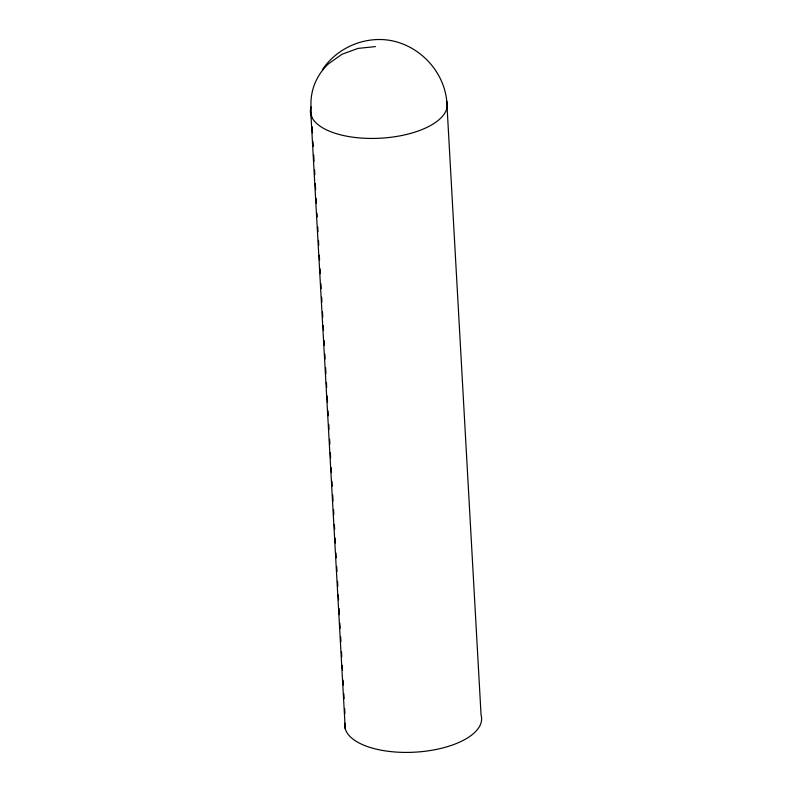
<?xml version="1.0" encoding="UTF-8"?>
<svg xmlns="http://www.w3.org/2000/svg" width="792" height="792" viewBox="0 0 792 792"><rect width="100%" height="100%" fill="white"/><g stroke="black" fill="none" stroke-linecap="round" stroke-linejoin="round"><path stroke-width="1.19" d="M322.473 69.587C336.798 48.163 363.627 36.333 389.12 40.253C419.117 44.976 443.817 70.834 446.747 101.129L481.071 715.107A68.538 30.254 -3.2 0 1 415.374 752.143A68.538 30.254 -3.2 0 1 344.847 723.185M375.408 46.589L357.964 48.411L341.956 54.292L328.452 63.825A68.538 60.707 16.9 0 0 311.018 106.94L311.642 118.058M312.127 126.7L312.474 132.878M312.949 141.53L313.226 146.47M313.711 155.113L314.058 161.291M314.543 169.943L314.82 174.883M315.305 183.526L315.642 189.704M316.127 198.356L316.404 203.296M316.958 213.177L317.166 216.879M317.721 226.769L317.998 231.71M318.483 240.352L318.75 245.292M319.305 255.182L319.582 260.123M320.067 268.765L320.344 273.705M320.899 283.595L321.176 288.536M321.651 297.178L321.928 302.118M322.483 312.008L322.76 316.948M323.245 325.591L323.522 330.541M324.077 340.421L324.354 345.362M324.829 354.004L325.106 358.954M325.591 367.597L325.938 373.774M326.423 382.417L326.7 387.367M327.185 396.01L327.522 402.188M328.007 410.84L328.284 415.78M328.769 424.423L329.046 429.363M329.601 439.253L329.878 444.193M330.353 452.836L330.63 457.776M331.185 467.666L331.462 472.606M331.947 481.249L332.224 486.189M332.709 494.842L333.056 501.019M333.531 509.662L333.808 514.602M334.363 524.492L334.64 529.432M335.125 538.075L335.402 543.015M335.957 552.905L336.224 557.845M336.709 566.488L336.986 571.428M337.541 581.318L337.818 586.258M338.303 594.901L338.58 599.851M339.065 608.494L339.402 614.671M339.887 623.314L340.164 628.264M340.649 636.907L340.926 641.847M341.481 651.727L341.758 656.677M342.233 665.32L342.51 670.26M343.065 680.14L343.342 685.09M343.827 693.733L344.104 698.673M344.659 708.563L344.936 713.503M310.929 114.85L345.253 728.828M446.747 101.129A68.538 30.254 -3.2 0 1 378.497 138.303A68.538 30.254 -3.2 0 1 311.018 106.94"/></g></svg>
